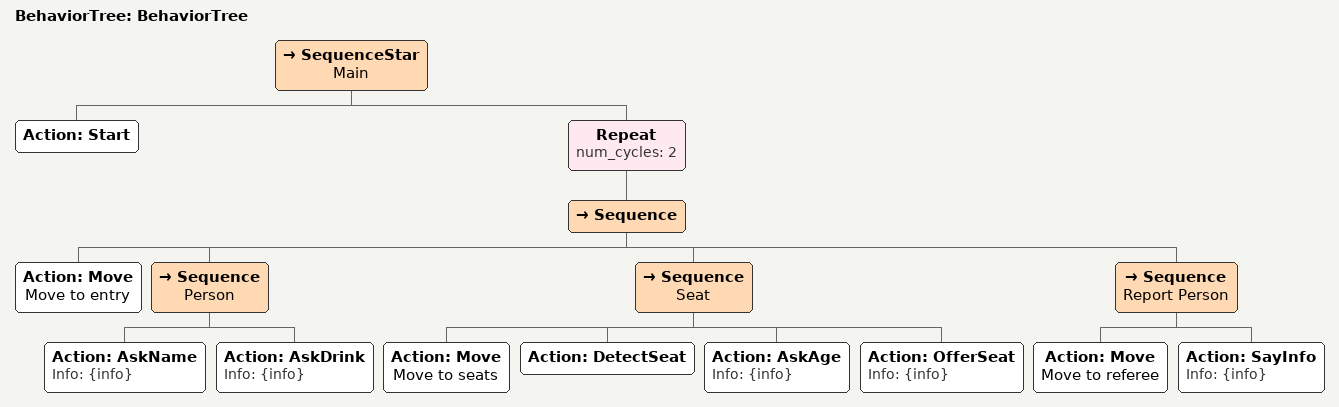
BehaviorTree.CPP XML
<?xml version="1.0"?>
<root main_tree_to_execute="BehaviorTree">
    <BehaviorTree ID="BehaviorTree">
        <SequenceStar name="Main">
            <Action ID="Start"/>
            <Repeat num_cycles="2">
                <Sequence>
                    <Action ID="Move" name="Move to entry"/>
                    <Sequence name="Person">
                        <Action ID="AskName" Info="{info}"/>
                        <Action ID="AskDrink" Info="{info}"/>
                    </Sequence>
                    <Sequence name="Seat">
                        <Action ID="Move" name="Move to seats"/>
                        <Action ID="DetectSeat"/>
                        <Action ID="AskAge" Info="{info}"/>
                        <Action ID="OfferSeat" Info="{info}"/>
                    </Sequence>
                    <Sequence name="Report Person">
                        <Action ID="Move" name="Move to referee"/>
                        <Action ID="SayInfo" Info="{info}"/>
                    </Sequence>
                </Sequence>
            </Repeat>
        </SequenceStar>
    </BehaviorTree>
</root>
